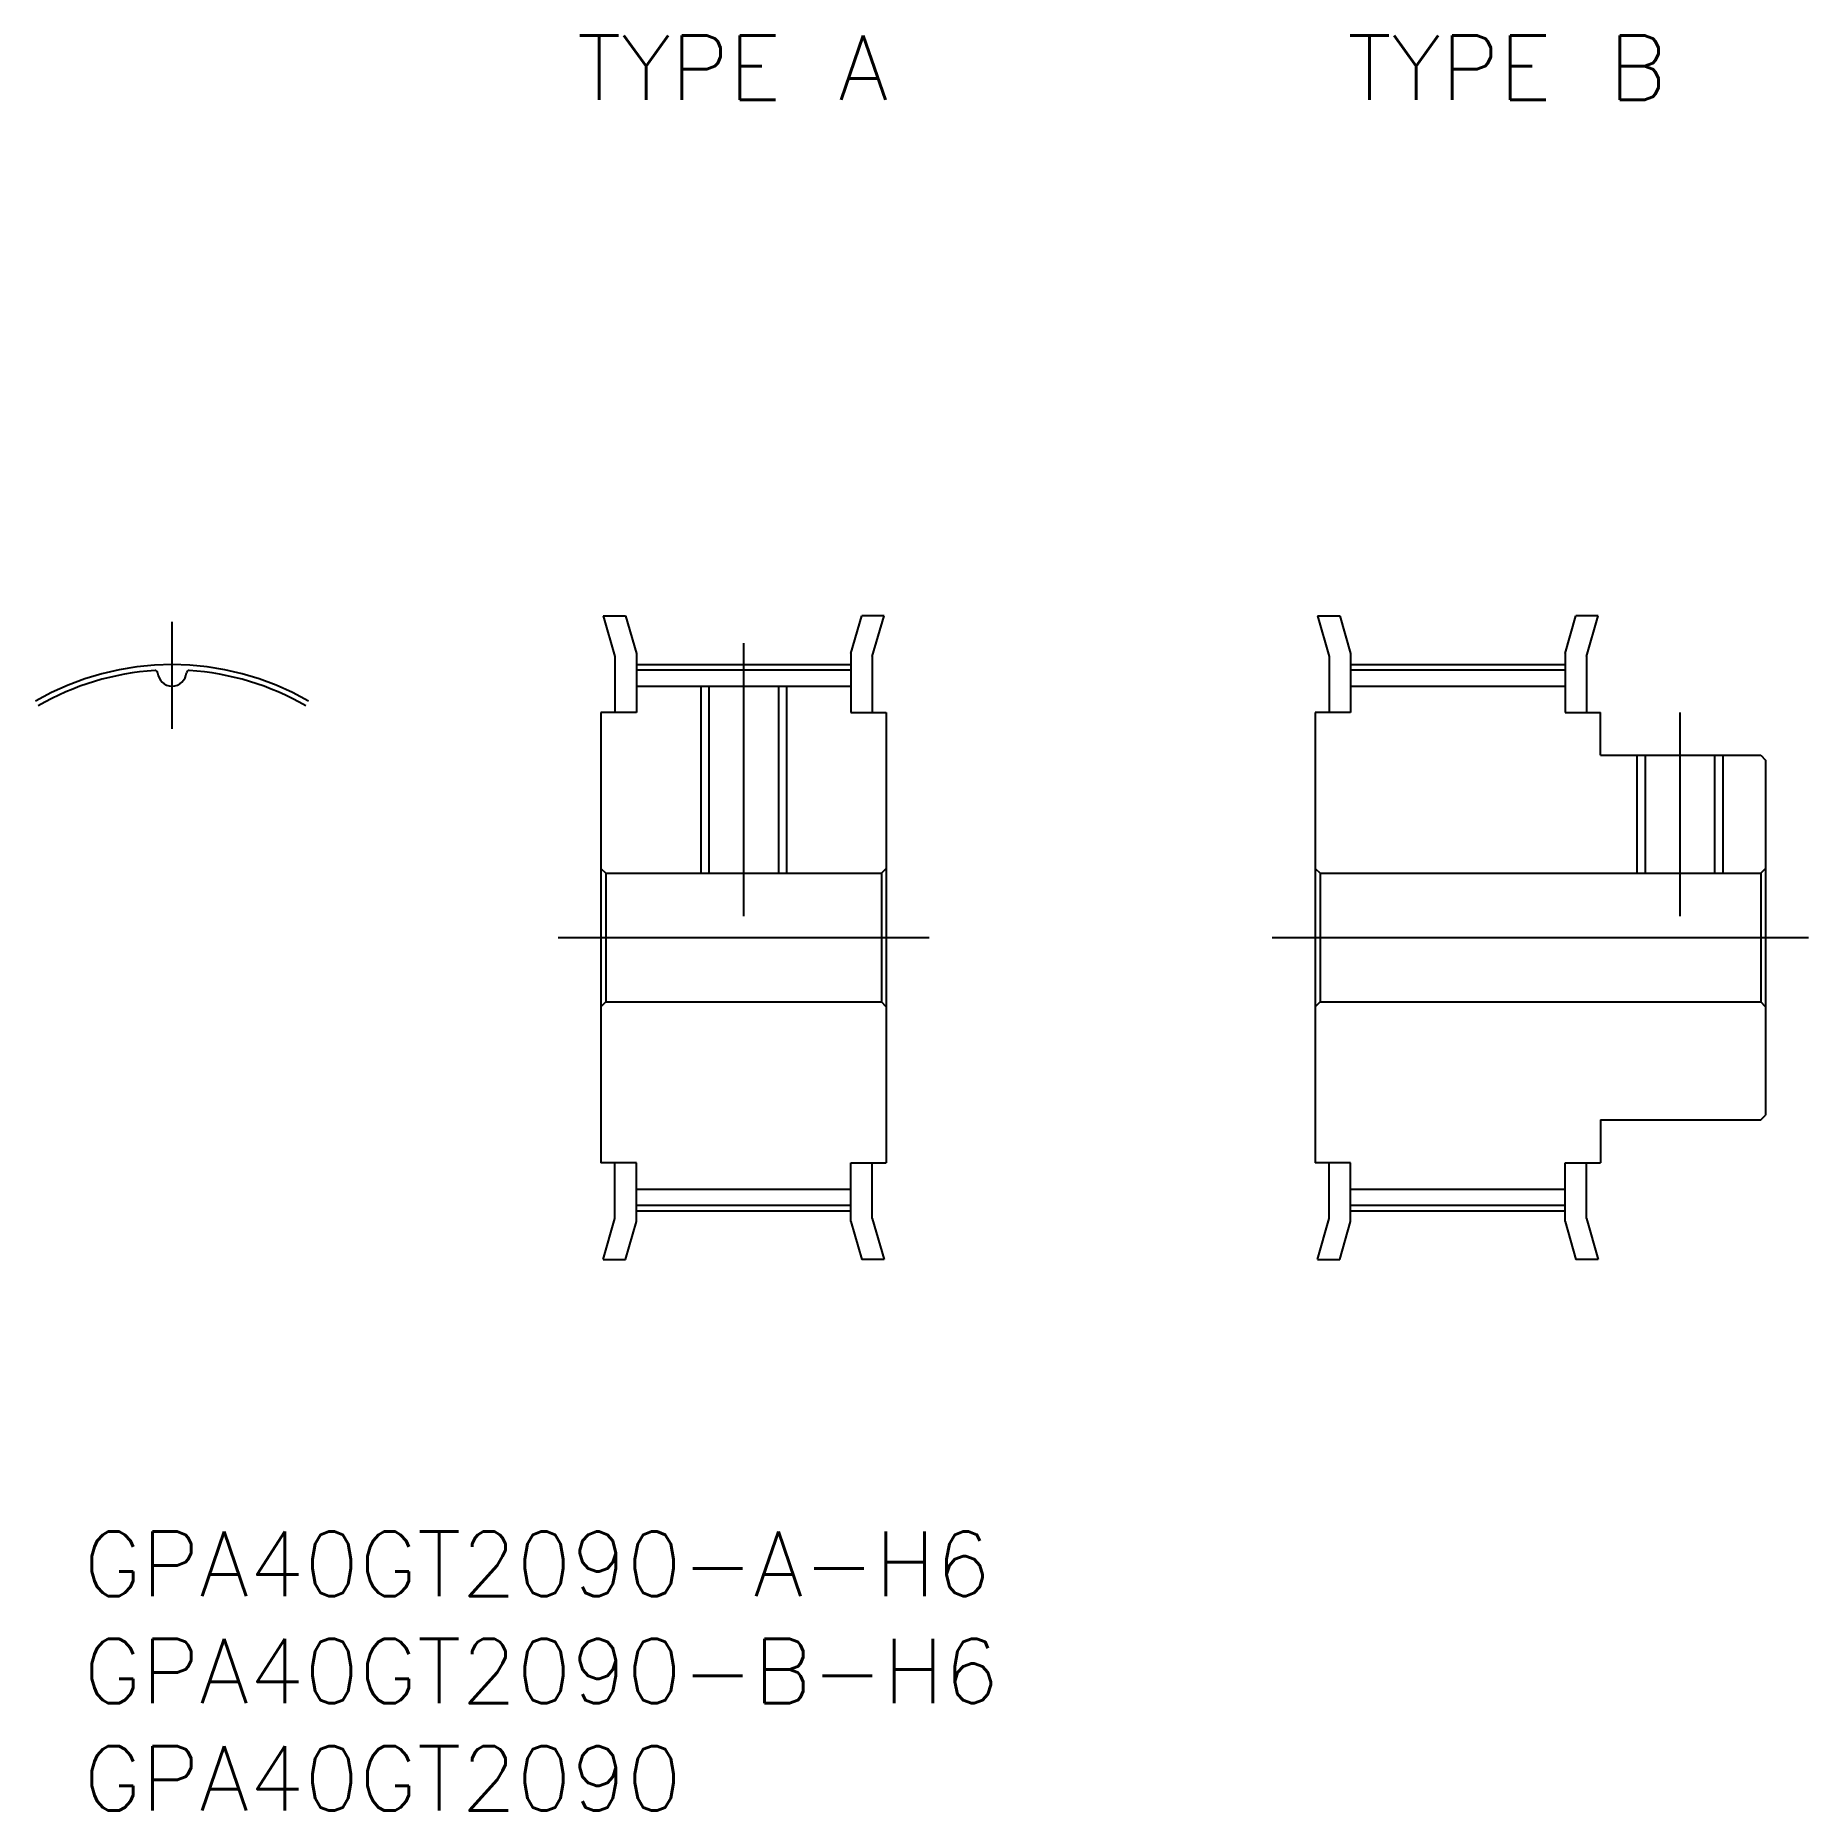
# Model space of a CAD drawing. Extents: x -6.4 to 76.3, y -40.7 to 42.1.
import ezdxf

# ---------------------------------------------------------------- set-up
doc = ezdxf.new("R2010")
doc.units = 0
doc.linetypes.add('CENTER', pattern=[50.8, 31.75, -6.35, 6.35, -6.35])
doc.layers.get('0').update_dxf_attribs({"linetype": 'CONTINUOUS'})
doc.layers.add('CENTER', color=1, linetype='CONTINUOUS')
doc.styles.get("Standard").update_dxf_attribs({"font": 'txt.shx', "height": 3, "bigfont": 'bigfont.shx'})

msp = doc.modelspace()

# ---------------------------------------------------------------- linework, layer by layer
at = {"color": 7, "linetype": 'CONTINUOUS'}
for p, q in [((20.1, 15), (21.141, 15)), ((20.1, 15), (20.65, 13.1)), ((21.141, 15), (21.65, 13.242)), ((31.65, 13.242), (32.159, 15)), ((33.2, 15), (32.159, 15)), ((32.65, 13.1), (33.2, 15)), ((53.4, 15), (54.441, 15)), ((53.4, 15), (53.95, 13.1)), ((54.441, 15), (54.95, 13.242)), ((64.95, 13.242), (65.459, 15)), ((66.5, 15), (65.459, 15)), ((65.95, 13.1), (66.5, 15)), ((21.65, 13.242), (21.65, 10.5)), ((31.65, 13.242), (31.65, 10.5)), ((54.95, 13.242), (54.95, 10.5)), ((64.95, 13.242), (64.95, 10.5)), ((20.65, 13.1), (20.65, 10.5)), ((21.65, 12.48), (31.65, 12.48)), ((32.65, 13.1), (32.65, 10.5)), ((53.95, 13.1), (53.95, 10.5)), ((54.95, 12.48), (64.95, 12.48)), ((65.95, 13.1), (65.95, 10.5)), ((21.65, 11.73), (21.65, 10.5)), ((21.65, 11.73), (31.65, 11.73)), ((25.029, 11.73), (25.029, 3)), ((28.271, 11.73), (28.271, 3)), ((31.65, 11.73), (31.65, 10.5)), ((54.95, 11.73), (64.95, 11.73)), ((20, 10.5), (20, -10.5)), ((21.65, 10.5), (20, 10.5)), ((31.65, 10.5), (33.3, 10.5)), ((33.3, 10.5), (33.3, -10.5)), ((53.3, 10.5), (53.3, -10.5)), ((54.95, 10.5), (53.3, 10.5)), ((64.95, 10.5), (66.6, 10.5)), ((66.6, 8.5), (66.6, 10.5)), ((66.6, 8.5), (74.075, 8.5)), ((68.679, 8.5), (68.679, 3)), ((71.921, 8.5), (71.921, 3)), ((74.075, 8.5), (74.3, 8.275)), ((74.3, 8.275), (74.3, -8.275)), ((20, 3.225), (20.225, 3)), ((20.225, 3), (33.075, 3)), ((20.225, 3), (20.225, -3)), ((33.3, 3.225), (33.075, 3)), ((33.075, 3), (33.075, -3)), ((53.3, 3.225), (53.525, 3)), ((53.525, 3), (74.075, 3)), ((53.525, 3), (53.525, -3)), ((74.3, 3.225), (74.075, 3)), ((74.075, 3), (74.075, -3)), ((20, -3.225), (20.225, -3)), ((20.225, -3), (33.075, -3)), ((33.3, -3.225), (33.075, -3)), ((53.3, -3.225), (53.525, -3)), ((53.525, -3), (74.075, -3)), ((74.3, -3.225), (74.075, -3)), ((74.075, -8.5), (74.3, -8.275)), ((66.6, -8.5), (74.075, -8.5)), ((66.6, -8.5), (66.6, -10.5)), ((21.65, -10.5), (20, -10.5)), ((20.65, -13.1), (20.65, -10.5)), ((21.65, -13.242), (21.65, -10.5)), ((31.65, -10.5), (33.3, -10.5)), ((31.65, -13.242), (31.65, -10.5)), ((32.65, -13.1), (32.65, -10.5)), ((54.95, -10.5), (53.3, -10.5)), ((53.95, -13.1), (53.95, -10.5)), ((54.95, -13.242), (54.95, -10.5)), ((64.95, -10.5), (66.6, -10.5)), ((64.95, -13.242), (64.95, -10.5)), ((65.95, -13.1), (65.95, -10.5)), ((21.65, -11.73), (31.65, -11.73)), ((54.95, -11.73), (64.95, -11.73)), ((20.1, -15), (20.65, -13.1)), ((21.65, -12.48), (31.65, -12.48)), ((32.65, -13.1), (33.2, -15)), ((53.4, -15), (53.95, -13.1)), ((54.95, -12.48), (64.95, -12.48)), ((65.95, -13.1), (66.5, -15)), ((21.141, -15), (21.65, -13.242)), ((31.65, -13.242), (32.159, -15)), ((54.441, -15), (54.95, -13.242)), ((64.95, -13.242), (65.459, -15)), ((20.1, -15), (21.141, -15)), ((33.2, -15), (32.159, -15)), ((53.4, -15), (54.441, -15)), ((66.5, -15), (65.459, -15))]:
    msp.add_line(p, q, dxfattribs=at)
at = {"color": 3, "linetype": 'CONTINUOUS'}
for p, q in [((24.65, 11.73), (24.65, 3)), ((28.65, 11.73), (28.65, 3)), ((68.3, 8.5), (68.3, 3)), ((72.3, 8.5), (72.3, 3))]:
    msp.add_line(p, q, dxfattribs=at)
at = {"color": 7, "linetype": 'CONTINUOUS'}
for centre, radius, start, end in [((0, 0), 12.48, 93.63927, 120), ((-0.785, 12.343), 0.113, 4.54766, 93.63927), ((0.785, 12.343), 0.113, 86.36073, 175.45234), ((0, 0), 12.48, 60, 86.36073), ((0, 12.405), 0.675, 184.54766, 355.45234)]:
    msp.add_arc(centre, radius, start, end, dxfattribs=at)
at = {"layer": 'CENTER', "color": 1, "linetype": 'CENTER'}
for p, q in [((0, 9.73), (0, 14.73)), ((26.65, 13.73), (26.65, 1)), ((21.65, 12.73), (31.65, 12.73)), ((54.95, 12.73), (64.95, 12.73)), ((70.3, 10.5), (70.3, 1)), ((18, 0), (35.3, 0)), ((51.3, 0), (76.3, 0)), ((21.65, -12.73), (31.65, -12.73)), ((54.95, -12.73), (64.95, -12.73))]:
    msp.add_line(p, q, dxfattribs=at)
msp.add_arc((0, 0), 12.73, 60, 120, dxfattribs=at)

# ---------------------------------------------------------------- texts
at = {"color": 7, "linetype": 'CONTINUOUS'}
for s, p in [('TYPE A', (18.885, 39.06)), ('TYPE B', (54.798, 39.06)), ('GPA40GT2090-A-H6', (-4.129, -30.695)), ('GPA40GT2090-B-H6', (-4.129, -35.695)), ('GPA40GT2090', (-4.129, -40.695))]:
    msp.add_text(s, height=3, dxfattribs=at).set_placement(p)

doc.saveas('drawing.dxf')
